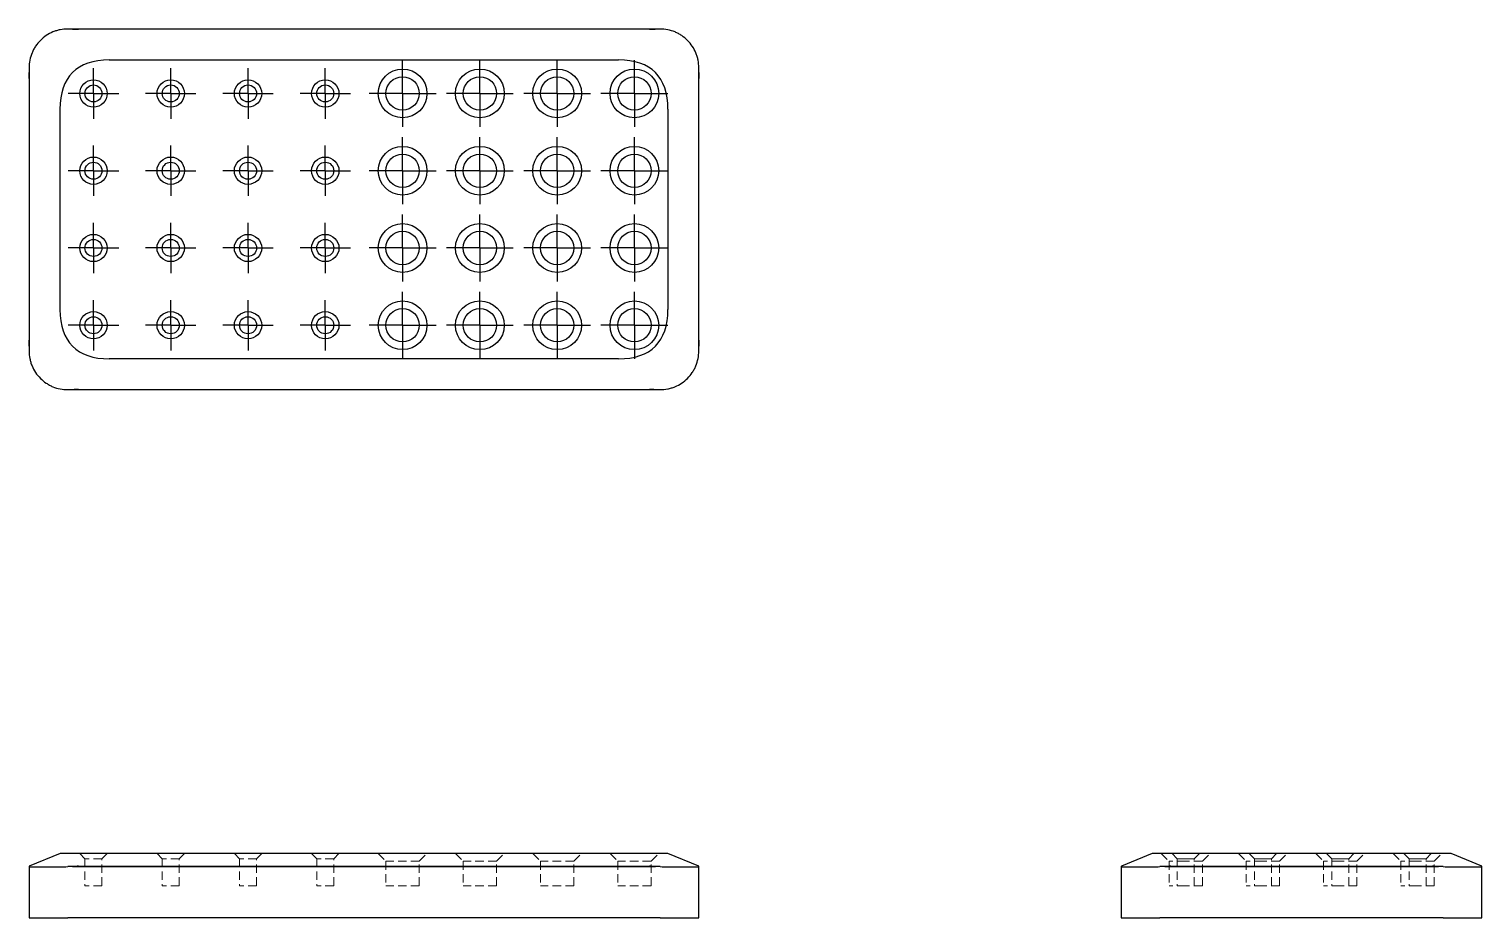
# Model space of a CAD drawing. Header units: millimetres. Extents: x 33 to 250, y 52 to 185.
import ezdxf

# ---------------------------------------------------------------- set-up
doc = ezdxf.new("R2010")
doc.units = ezdxf.units.MM
doc.linetypes.add('HIDDEN', pattern=[1.905, 1.27, -0.635])
doc.layers.add('10', color=7, linetype='Continuous')

# ---------------------------------------------------------------- blocks, each defined once
blk = doc.blocks.new('SW_CENTERMARKSYMBOL_0')
at = {"layer": '10', "color": 0}
for p, q in [((0, 2.5), (0, 3.77)), ((0, 0), (0, 2.5)), ((-2.5, 0), (-3.77, 0)), ((0, 0), (-2.5, 0)), ((0, 0), (0, -2.5)), ((0, 0), (2.5, 0)), ((2.5, 0), (3.77, 0)), ((0, -2.5), (0, -3.77))]:
    blk.add_line(p, q, dxfattribs=at)
blk = doc.blocks.new('SW_CENTERMARKSYMBOL_1')
at = {"layer": '10', "color": 0}
for p, q in [((0, 2.5), (0, 3.77)), ((0, 0), (0, 2.5)), ((-2.5, 0), (-3.77, 0)), ((0, 0), (-2.5, 0)), ((0, 0), (0, -2.5)), ((0, 0), (2.5, 0)), ((2.5, 0), (3.77, 0)), ((0, -2.5), (0, -3.77))]:
    blk.add_line(p, q, dxfattribs=at)
blk = doc.blocks.new('SW_CENTERMARKSYMBOL_2')
at = {"layer": '10', "color": 0}
for p, q in [((0, 2.5), (0, 3.77)), ((0, 0), (0, 2.5)), ((-2.5, 0), (-3.77, 0)), ((0, 0), (-2.5, 0)), ((0, 0), (0, -2.5)), ((0, 0), (2.5, 0)), ((2.5, 0), (3.77, 0)), ((0, -2.5), (0, -3.77))]:
    blk.add_line(p, q, dxfattribs=at)
blk = doc.blocks.new('SW_CENTERMARKSYMBOL_3')
at = {"layer": '10', "color": 0}
for p, q in [((0, 2.5), (0, 3.77)), ((0, 0), (0, 2.5)), ((-2.5, 0), (-3.77, 0)), ((0, 0), (-2.5, 0)), ((0, 0), (0, -2.5)), ((0, 0), (2.5, 0)), ((2.5, 0), (3.77, 0)), ((0, -2.5), (0, -3.77))]:
    blk.add_line(p, q, dxfattribs=at)
blk = doc.blocks.new('SW_CENTERMARKSYMBOL_4')
at = {"layer": '10', "color": 0}
for p, q in [((0, 2.5), (0, 3.77)), ((0, 0), (0, 2.5)), ((-2.5, 0), (-3.77, 0)), ((0, 0), (-2.5, 0)), ((0, 0), (0, -2.5)), ((0, 0), (2.5, 0)), ((2.5, 0), (3.77, 0)), ((0, -2.5), (0, -3.77))]:
    blk.add_line(p, q, dxfattribs=at)
blk = doc.blocks.new('SW_CENTERMARKSYMBOL_5')
at = {"layer": '10', "color": 0}
for p, q in [((0, 2.5), (0, 3.77)), ((0, 0), (0, 2.5)), ((-2.5, 0), (-3.77, 0)), ((0, 0), (-2.5, 0)), ((0, 0), (0, -2.5)), ((0, 0), (2.5, 0)), ((2.5, 0), (3.77, 0)), ((0, -2.5), (0, -3.77))]:
    blk.add_line(p, q, dxfattribs=at)
blk = doc.blocks.new('SW_CENTERMARKSYMBOL_6')
at = {"layer": '10', "color": 0}
for p, q in [((0, 2.5), (0, 3.77)), ((0, 0), (0, 2.5)), ((-2.5, 0), (-3.77, 0)), ((0, 0), (-2.5, 0)), ((0, 0), (0, -2.5)), ((0, 0), (2.5, 0)), ((2.5, 0), (3.77, 0)), ((0, -2.5), (0, -3.77))]:
    blk.add_line(p, q, dxfattribs=at)
blk = doc.blocks.new('SW_CENTERMARKSYMBOL_7')
at = {"layer": '10', "color": 0}
for p, q in [((0, 2.5), (0, 3.77)), ((0, 0), (0, 2.5)), ((-2.5, 0), (-3.77, 0)), ((0, 0), (-2.5, 0)), ((0, 0), (0, -2.5)), ((0, 0), (2.5, 0)), ((2.5, 0), (3.77, 0)), ((0, -2.5), (0, -3.77))]:
    blk.add_line(p, q, dxfattribs=at)
blk = doc.blocks.new('SW_CENTERMARKSYMBOL_8')
at = {"layer": '10', "color": 0}
for p, q in [((0, 2.5), (0, 3.77)), ((0, 0), (0, 2.5)), ((-2.5, 0), (-3.77, 0)), ((0, 0), (-2.5, 0)), ((0, 0), (0, -2.5)), ((0, 0), (2.5, 0)), ((2.5, 0), (3.77, 0)), ((0, -2.5), (0, -3.77))]:
    blk.add_line(p, q, dxfattribs=at)
blk = doc.blocks.new('SW_CENTERMARKSYMBOL_9')
at = {"layer": '10', "color": 0}
for p, q in [((0, 2.5), (0, 3.77)), ((0, 0), (0, 2.5)), ((-2.5, 0), (-3.77, 0)), ((0, 0), (-2.5, 0)), ((0, 0), (0, -2.5)), ((0, 0), (2.5, 0)), ((2.5, 0), (3.77, 0)), ((0, -2.5), (0, -3.77))]:
    blk.add_line(p, q, dxfattribs=at)
blk = doc.blocks.new('SW_CENTERMARKSYMBOL_10')
at = {"layer": '10', "color": 0}
for p, q in [((0, 2.5), (0, 3.77)), ((0, 0), (0, 2.5)), ((-2.5, 0), (-3.77, 0)), ((0, 0), (-2.5, 0)), ((0, 0), (0, -2.5)), ((0, 0), (2.5, 0)), ((2.5, 0), (3.77, 0)), ((0, -2.5), (0, -3.77))]:
    blk.add_line(p, q, dxfattribs=at)
blk = doc.blocks.new('SW_CENTERMARKSYMBOL_11')
at = {"layer": '10', "color": 0}
for p, q in [((0, 2.5), (0, 3.77)), ((0, 0), (0, 2.5)), ((-2.5, 0), (-3.77, 0)), ((0, 0), (-2.5, 0)), ((0, 0), (0, -2.5)), ((0, 0), (2.5, 0)), ((2.5, 0), (3.77, 0)), ((0, -2.5), (0, -3.77))]:
    blk.add_line(p, q, dxfattribs=at)
blk = doc.blocks.new('SW_CENTERMARKSYMBOL_12')
at = {"layer": '10', "color": 0}
for p, q in [((0, 2.5), (0, 3.77)), ((0, 0), (0, 2.5)), ((-2.5, 0), (-3.77, 0)), ((0, 0), (-2.5, 0)), ((0, 0), (0, -2.5)), ((0, 0), (2.5, 0)), ((2.5, 0), (3.77, 0)), ((0, -2.5), (0, -3.77))]:
    blk.add_line(p, q, dxfattribs=at)
blk = doc.blocks.new('SW_CENTERMARKSYMBOL_13')
at = {"layer": '10', "color": 0}
for p, q in [((0, 2.5), (0, 3.77)), ((0, 0), (0, 2.5)), ((-2.5, 0), (-3.77, 0)), ((0, 0), (-2.5, 0)), ((0, 0), (0, -2.5)), ((0, 0), (2.5, 0)), ((2.5, 0), (3.77, 0)), ((0, -2.5), (0, -3.77))]:
    blk.add_line(p, q, dxfattribs=at)
blk = doc.blocks.new('SW_CENTERMARKSYMBOL_14')
at = {"layer": '10', "color": 0}
for p, q in [((0, 2.5), (0, 3.77)), ((0, 0), (0, 2.5)), ((-2.5, 0), (-3.77, 0)), ((0, 0), (-2.5, 0)), ((0, 0), (0, -2.5)), ((0, 0), (2.5, 0)), ((2.5, 0), (3.77, 0)), ((0, -2.5), (0, -3.77))]:
    blk.add_line(p, q, dxfattribs=at)
blk = doc.blocks.new('SW_CENTERMARKSYMBOL_15')
at = {"layer": '10', "color": 0}
for p, q in [((0, 2.5), (0, 3.77)), ((0, 0), (0, 2.5)), ((-2.5, 0), (-3.77, 0)), ((0, 0), (-2.5, 0)), ((0, 0), (0, -2.5)), ((0, 0), (2.5, 0)), ((2.5, 0), (3.77, 0)), ((0, -2.5), (0, -3.77))]:
    blk.add_line(p, q, dxfattribs=at)
blk = doc.blocks.new('SW_CENTERMARKSYMBOL_16')
at = {"layer": '10', "color": 0}
for p, q in [((0, 2.5), (0, 4.99)), ((0, 0), (0, 2.5)), ((-2.5, 0), (-4.99, 0)), ((0, 0), (-2.5, 0)), ((0, 0), (0, -2.5)), ((0, 0), (2.5, 0)), ((2.5, 0), (4.99, 0)), ((0, -2.5), (0, -4.99))]:
    blk.add_line(p, q, dxfattribs=at)
blk = doc.blocks.new('SW_CENTERMARKSYMBOL_17')
at = {"layer": '10', "color": 0}
for p, q in [((0, 2.5), (0, 4.99)), ((0, 0), (0, 2.5)), ((-2.5, 0), (-4.99, 0)), ((0, 0), (-2.5, 0)), ((0, 0), (0, -2.5)), ((0, 0), (2.5, 0)), ((2.5, 0), (4.99, 0)), ((0, -2.5), (0, -4.99))]:
    blk.add_line(p, q, dxfattribs=at)
blk = doc.blocks.new('SW_CENTERMARKSYMBOL_18')
at = {"layer": '10', "color": 0}
for p, q in [((0, 2.5), (0, 4.99)), ((0, 0), (0, 2.5)), ((-2.5, 0), (-4.99, 0)), ((0, 0), (-2.5, 0)), ((0, 0), (0, -2.5)), ((0, 0), (2.5, 0)), ((2.5, 0), (4.99, 0)), ((0, -2.5), (0, -4.99))]:
    blk.add_line(p, q, dxfattribs=at)
blk = doc.blocks.new('SW_CENTERMARKSYMBOL_19')
at = {"layer": '10', "color": 0}
for p, q in [((0, 2.5), (0, 4.99)), ((0, 0), (0, 2.5)), ((-2.5, 0), (-4.99, 0)), ((0, 0), (-2.5, 0)), ((0, 0), (0, -2.5)), ((0, 0), (2.5, 0)), ((2.5, 0), (4.99, 0)), ((0, -2.5), (0, -4.99))]:
    blk.add_line(p, q, dxfattribs=at)
blk = doc.blocks.new('SW_CENTERMARKSYMBOL_20')
at = {"layer": '10', "color": 0}
for p, q in [((0, 2.5), (0, 4.99)), ((0, 0), (0, 2.5)), ((-2.5, 0), (-4.99, 0)), ((0, 0), (-2.5, 0)), ((0, 0), (0, -2.5)), ((0, 0), (2.5, 0)), ((2.5, 0), (4.99, 0)), ((0, -2.5), (0, -4.99))]:
    blk.add_line(p, q, dxfattribs=at)
blk = doc.blocks.new('SW_CENTERMARKSYMBOL_21')
at = {"layer": '10', "color": 0}
for p, q in [((0, 2.5), (0, 4.99)), ((0, 0), (0, 2.5)), ((-2.5, 0), (-4.99, 0)), ((0, 0), (-2.5, 0)), ((0, 0), (0, -2.5)), ((0, 0), (2.5, 0)), ((2.5, 0), (4.99, 0)), ((0, -2.5), (0, -4.99))]:
    blk.add_line(p, q, dxfattribs=at)
blk = doc.blocks.new('SW_CENTERMARKSYMBOL_22')
at = {"layer": '10', "color": 0}
for p, q in [((0, 2.5), (0, 4.99)), ((0, 0), (0, 2.5)), ((-2.5, 0), (-4.99, 0)), ((0, 0), (-2.5, 0)), ((0, 0), (0, -2.5)), ((0, 0), (2.5, 0)), ((2.5, 0), (4.99, 0)), ((0, -2.5), (0, -4.99))]:
    blk.add_line(p, q, dxfattribs=at)
blk = doc.blocks.new('SW_CENTERMARKSYMBOL_23')
at = {"layer": '10', "color": 0}
for p, q in [((0, 2.5), (0, 4.99)), ((0, 0), (0, 2.5)), ((-2.5, 0), (-4.99, 0)), ((0, 0), (-2.5, 0)), ((0, 0), (0, -2.5)), ((0, 0), (2.5, 0)), ((2.5, 0), (4.99, 0)), ((0, -2.5), (0, -4.99))]:
    blk.add_line(p, q, dxfattribs=at)
blk = doc.blocks.new('SW_CENTERMARKSYMBOL_24')
at = {"layer": '10', "color": 0}
for p, q in [((0, 2.5), (0, 4.99)), ((0, 0), (0, 2.5)), ((-2.5, 0), (-4.99, 0)), ((0, 0), (-2.5, 0)), ((0, 0), (0, -2.5)), ((0, 0), (2.5, 0)), ((2.5, 0), (4.99, 0)), ((0, -2.5), (0, -4.99))]:
    blk.add_line(p, q, dxfattribs=at)
blk = doc.blocks.new('SW_CENTERMARKSYMBOL_25')
at = {"layer": '10', "color": 0}
for p, q in [((0, 2.5), (0, 4.99)), ((0, 0), (0, 2.5)), ((-2.5, 0), (-4.99, 0)), ((0, 0), (-2.5, 0)), ((0, 0), (0, -2.5)), ((0, 0), (2.5, 0)), ((2.5, 0), (4.99, 0)), ((0, -2.5), (0, -4.99))]:
    blk.add_line(p, q, dxfattribs=at)
blk = doc.blocks.new('SW_CENTERMARKSYMBOL_26')
at = {"layer": '10', "color": 0}
for p, q in [((0, 2.5), (0, 4.99)), ((0, 0), (0, 2.5)), ((-2.5, 0), (-4.99, 0)), ((0, 0), (-2.5, 0)), ((0, 0), (0, -2.5)), ((0, 0), (2.5, 0)), ((2.5, 0), (4.99, 0)), ((0, -2.5), (0, -4.99))]:
    blk.add_line(p, q, dxfattribs=at)
blk = doc.blocks.new('SW_CENTERMARKSYMBOL_27')
at = {"layer": '10', "color": 0}
for p, q in [((0, 2.5), (0, 4.99)), ((0, 0), (0, 2.5)), ((-2.5, 0), (-4.99, 0)), ((0, 0), (-2.5, 0)), ((0, 0), (0, -2.5)), ((0, 0), (2.5, 0)), ((2.5, 0), (4.99, 0)), ((0, -2.5), (0, -4.99))]:
    blk.add_line(p, q, dxfattribs=at)
blk = doc.blocks.new('SW_CENTERMARKSYMBOL_28')
at = {"layer": '10', "color": 0}
for p, q in [((0, 2.5), (0, 4.99)), ((0, 0), (0, 2.5)), ((-2.5, 0), (-4.99, 0)), ((0, 0), (-2.5, 0)), ((0, 0), (0, -2.5)), ((0, 0), (2.5, 0)), ((2.5, 0), (4.99, 0)), ((0, -2.5), (0, -4.99))]:
    blk.add_line(p, q, dxfattribs=at)
blk = doc.blocks.new('SW_CENTERMARKSYMBOL_29')
at = {"layer": '10', "color": 0}
for p, q in [((0, 2.5), (0, 4.99)), ((0, 0), (0, 2.5)), ((-2.5, 0), (-4.99, 0)), ((0, 0), (-2.5, 0)), ((0, 0), (0, -2.5)), ((0, 0), (2.5, 0)), ((2.5, 0), (4.99, 0)), ((0, -2.5), (0, -4.99))]:
    blk.add_line(p, q, dxfattribs=at)
blk = doc.blocks.new('SW_CENTERMARKSYMBOL_30')
at = {"layer": '10', "color": 0}
for p, q in [((0, 2.5), (0, 4.99)), ((0, 0), (0, 2.5)), ((-2.5, 0), (-4.99, 0)), ((0, 0), (-2.5, 0)), ((0, 0), (0, -2.5)), ((0, 0), (2.5, 0)), ((2.5, 0), (4.99, 0)), ((0, -2.5), (0, -4.99))]:
    blk.add_line(p, q, dxfattribs=at)
blk = doc.blocks.new('SW_CENTERMARKSYMBOL_31')
at = {"layer": '10', "color": 0}
for p, q in [((0, 2.5), (0, 4.99)), ((0, 0), (0, 2.5)), ((-2.5, 0), (-4.99, 0)), ((0, 0), (-2.5, 0)), ((0, 0), (0, -2.5)), ((0, 0), (2.5, 0)), ((2.5, 0), (4.99, 0)), ((0, -2.5), (0, -4.99))]:
    blk.add_line(p, q, dxfattribs=at)

msp = doc.modelspace()

# ---------------------------------------------------------------- linework, layer by layer
at = {"color": 7, "linetype": 'Continuous', "lineweight": 25}
for p, q in [((39.49, 184.92), (38.77, 184.92)), ((126.51, 184.92), (39.49, 184.92)), ((125.62, 184.9), (40.38, 184.9)), ((127.23, 184.92), (126.51, 184.92)), ((44.97, 180.31), (121.03, 180.31)), ((33, 179.15), (33, 178.43)), ((33, 178.43), (33, 137.57)), ((133, 178.43), (133, 179.15)), ((133, 137.57), (133, 178.43)), ((33.02, 177.54), (33.02, 138.46)), ((132.98, 138.46), (132.98, 177.54)), ((37.62, 143.05), (37.62, 172.95)), ((128.38, 172.95), (128.38, 143.05)), ((33, 137.57), (33, 136.85)), ((133, 136.85), (133, 137.57)), ((121.03, 135.69), (44.97, 135.69)), ((38.77, 131.08), (39.49, 131.08)), ((39.49, 131.08), (126.51, 131.08)), ((40.38, 131.1), (125.62, 131.1)), ((126.51, 131.08), (127.23, 131.08)), ((37.62, 61.81), (33.02, 59.9)), ((44.97, 61.81), (37.62, 61.81)), ((121.03, 61.81), (44.97, 61.81)), ((128.38, 61.81), (121.03, 61.81)), ((132.98, 59.9), (128.38, 61.81)), ((200.69, 61.81), (196.1, 59.9)), ((208.05, 61.81), (200.69, 61.81)), ((237.95, 61.81), (208.05, 61.81)), ((245.31, 61.81), (237.95, 61.81)), ((249.9, 59.9), (245.31, 61.81)), ((33.02, 59.9), (33, 59.88)), ((33, 59.88), (33, 59.86)), ((33, 59.86), (33, 52.19)), ((39.49, 59.88), (126.51, 59.88)), ((40.38, 59.9), (125.62, 59.9)), ((133, 59.88), (132.98, 59.9)), ((133, 59.86), (133, 59.88)), ((133, 52.19), (133, 59.86)), ((196.1, 59.9), (196.08, 59.88)), ((196.08, 59.88), (196.08, 59.86)), ((196.08, 59.86), (196.08, 52.19)), ((202.57, 59.88), (243.43, 59.88)), ((203.46, 59.9), (242.54, 59.9)), ((249.92, 59.88), (249.9, 59.9)), ((249.92, 59.86), (249.92, 59.88)), ((249.92, 52.19), (249.92, 59.86)), ((33, 52.19), (38.77, 52.19)), ((127.23, 52.19), (38.77, 52.19)), ((127.23, 52.19), (133, 52.19)), ((196.08, 52.19), (201.85, 52.19)), ((244.15, 52.19), (201.85, 52.19)), ((244.15, 52.19), (249.92, 52.19))]:
    msp.add_line(p, q, dxfattribs=at)
at = {"color": 7, "linetype": 'HIDDEN', "lineweight": 18}
for p, q in [((40.58, 61.81), (41.35, 61.04)), ((43.88, 61.04), (41.35, 61.04)), ((41.35, 61.04), (41.35, 57)), ((43.88, 61.04), (44.65, 61.81)), ((43.88, 57), (43.88, 61.04)), ((52.12, 61.81), (52.88, 61.04)), ((55.42, 61.04), (52.88, 61.04)), ((52.88, 61.04), (52.88, 57)), ((55.42, 61.04), (56.19, 61.81)), ((55.42, 57), (55.42, 61.04)), ((63.65, 61.81), (64.42, 61.04)), ((66.96, 61.04), (64.42, 61.04)), ((64.42, 61.04), (64.42, 57)), ((66.96, 61.04), (67.73, 61.81)), ((66.96, 57), (66.96, 61.04)), ((75.19, 61.81), (75.96, 61.04)), ((78.5, 61.04), (75.96, 61.04)), ((75.96, 61.04), (75.96, 57)), ((78.5, 61.04), (79.27, 61.81)), ((78.5, 57), (78.5, 61.04)), ((85.12, 61.81), (86.28, 60.65)), ((91.26, 60.65), (92.41, 61.81)), ((96.66, 61.81), (97.82, 60.65)), ((102.8, 60.65), (103.95, 61.81)), ((108.2, 61.81), (109.36, 60.65)), ((114.34, 60.65), (115.49, 61.81)), ((119.74, 61.81), (120.89, 60.65)), ((125.88, 60.65), (127.03, 61.81)), ((202.05, 61.81), (203.2, 60.65)), ((203.65, 61.81), (204.42, 61.04)), ((205.69, 61.04), (204.42, 61.04)), ((204.42, 61.04), (204.42, 57)), ((206.96, 61.04), (205.69, 61.04)), ((206.96, 61.04), (207.73, 61.81)), ((206.96, 57), (206.96, 61.04)), ((208.18, 60.65), (209.34, 61.81)), ((213.59, 61.81), (214.74, 60.65)), ((215.19, 61.81), (215.96, 61.04)), ((217.23, 61.04), (215.96, 61.04)), ((215.96, 61.04), (215.96, 57)), ((218.5, 61.04), (217.23, 61.04)), ((218.5, 61.04), (219.27, 61.81)), ((218.5, 57), (218.5, 61.04)), ((219.72, 60.65), (220.88, 61.81)), ((225.12, 61.81), (226.28, 60.65)), ((226.73, 61.81), (227.5, 61.04)), ((228.77, 61.04), (227.5, 61.04)), ((227.5, 61.04), (227.5, 57)), ((230.04, 61.04), (228.77, 61.04)), ((230.04, 61.04), (230.81, 61.81)), ((230.04, 57), (230.04, 61.04)), ((231.26, 60.65), (232.41, 61.81)), ((236.66, 61.81), (237.82, 60.65)), ((238.27, 61.81), (239.04, 61.04)), ((240.31, 61.04), (239.04, 61.04)), ((239.04, 61.04), (239.04, 57)), ((241.58, 61.04), (240.31, 61.04)), ((241.58, 61.04), (242.35, 61.81)), ((241.58, 57), (241.58, 61.04)), ((242.8, 60.65), (243.95, 61.81)), ((91.26, 60.65), (86.28, 60.65)), ((86.28, 60.65), (86.28, 57)), ((91.26, 57), (91.26, 60.65)), ((102.8, 60.65), (97.82, 60.65)), ((97.82, 60.65), (97.82, 57)), ((102.8, 57), (102.8, 60.65)), ((114.34, 60.65), (109.36, 60.65)), ((109.36, 60.65), (109.36, 57)), ((114.34, 57), (114.34, 60.65)), ((125.88, 60.65), (120.89, 60.65)), ((120.89, 60.65), (120.89, 57)), ((125.88, 57), (125.88, 60.65)), ((205.69, 60.65), (203.2, 60.65)), ((203.2, 60.65), (203.2, 57)), ((208.18, 60.65), (205.69, 60.65)), ((208.18, 57), (208.18, 60.65)), ((217.23, 60.65), (214.74, 60.65)), ((214.74, 60.65), (214.74, 57)), ((219.72, 60.65), (217.23, 60.65)), ((219.72, 57), (219.72, 60.65)), ((228.77, 60.65), (226.28, 60.65)), ((226.28, 60.65), (226.28, 57)), ((231.26, 60.65), (228.77, 60.65)), ((231.26, 57), (231.26, 60.65)), ((240.31, 60.65), (237.82, 60.65)), ((237.82, 60.65), (237.82, 57)), ((242.8, 60.65), (240.31, 60.65)), ((242.8, 57), (242.8, 60.65)), ((43.88, 57), (41.35, 57)), ((55.42, 57), (52.88, 57)), ((66.96, 57), (64.42, 57)), ((78.5, 57), (75.96, 57)), ((91.26, 57), (86.28, 57)), ((102.8, 57), (97.82, 57)), ((114.34, 57), (109.36, 57)), ((125.88, 57), (120.89, 57)), ((205.69, 57), (203.2, 57)), ((208.18, 57), (205.69, 57)), ((217.23, 57), (214.74, 57)), ((219.72, 57), (217.23, 57)), ((228.77, 57), (226.28, 57)), ((231.26, 57), (228.77, 57)), ((240.31, 57), (237.82, 57)), ((242.8, 57), (240.31, 57))]:
    msp.add_line(p, q, dxfattribs=at)
at = {"color": 7, "linetype": 'Continuous', "lineweight": 25}
for centre, radius in [((88.77, 175.31), 3.64), ((100.31, 175.31), 3.64), ((111.85, 175.31), 3.64), ((123.38, 175.31), 3.64), ((42.62, 175.31), 2.04), ((42.62, 175.31), 1.27), ((54.15, 175.31), 2.04), ((54.15, 175.31), 1.27), ((65.69, 175.31), 2.04), ((65.69, 175.31), 1.27), ((77.23, 175.31), 2.04), ((77.23, 175.31), 1.27), ((88.77, 175.31), 2.49), ((100.31, 175.31), 2.49), ((111.85, 175.31), 2.49), ((123.38, 175.31), 2.49), ((88.77, 163.77), 3.64), ((100.31, 163.77), 3.64), ((111.85, 163.77), 3.64), ((123.38, 163.77), 3.64), ((42.62, 163.77), 2.04), ((42.62, 163.77), 1.27), ((54.15, 163.77), 2.04), ((54.15, 163.77), 1.27), ((65.69, 163.77), 2.04), ((65.69, 163.77), 1.27), ((77.23, 163.77), 2.04), ((77.23, 163.77), 1.27), ((88.77, 163.77), 2.49), ((100.31, 163.77), 2.49), ((111.85, 163.77), 2.49), ((123.38, 163.77), 2.49), ((42.62, 152.23), 2.04), ((54.15, 152.23), 2.04), ((65.69, 152.23), 2.04), ((77.23, 152.23), 2.04), ((88.77, 152.23), 3.64), ((88.77, 152.23), 2.49), ((100.31, 152.23), 3.64), ((100.31, 152.23), 2.49), ((111.85, 152.23), 3.64), ((111.85, 152.23), 2.49), ((123.38, 152.23), 3.64), ((123.38, 152.23), 2.49), ((42.62, 152.23), 1.27), ((54.15, 152.23), 1.27), ((65.69, 152.23), 1.27), ((77.23, 152.23), 1.27), ((88.77, 140.69), 3.64), ((88.77, 140.69), 2.49), ((100.31, 140.69), 3.64), ((100.31, 140.69), 2.49), ((111.85, 140.69), 3.64), ((111.85, 140.69), 2.49), ((123.38, 140.69), 3.64), ((123.38, 140.69), 2.49), ((42.62, 140.69), 2.04), ((42.62, 140.69), 1.27), ((54.15, 140.69), 2.04), ((54.15, 140.69), 1.27), ((65.69, 140.69), 2.04), ((65.69, 140.69), 1.27), ((77.23, 140.69), 2.04), ((77.23, 140.69), 1.27)]:
    msp.add_circle(centre, radius, dxfattribs=at)
for centre, major_axis, ratio, start_param, end_param in [((-2.51, 220.44), (49.5, -33.07), 0.262532, 5.875824, 5.908808), ((168.51, 220.44), (49.5, 33.07), 0.262532, 3.51597, 3.548954), ((87.87, 130.06), (-48.38, 48.38), 0.281085, 6.009171, 6.5572), ((78.13, 130.06), (48.38, 48.38), 0.281085, 6.009171, 6.5572), ((-2.51, 220.44), (-33.07, 49.5), 0.262532, 3.51597, 3.548954), ((168.51, 220.44), (33.07, 49.5), 0.262532, 2.734232, 2.767216), ((87.87, 185.94), (-48.38, -48.38), 0.281085, 6.009171, 6.5572), ((78.13, 185.94), (48.38, -48.38), 0.281085, 6.009171, 6.5572), ((-2.51, 95.56), (33.07, 49.5), 0.262532, 5.875824, 5.908808), ((168.51, 95.56), (-33.07, 49.5), 0.262532, 0.374377, 0.407361), ((-2.51, 95.56), (49.5, 33.07), 0.262532, 0.374377, 0.407361), ((168.51, 95.56), (49.5, -33.07), 0.262532, 2.734232, 2.767216), ((33, 39.08), (26.18, 10.84), 0.678598, 1.055752, 1.083026), ((-2.51, 24.37), (49.5, 33.07), 0.262532, 0.374377, 0.407361), ((168.51, 24.37), (49.5, -33.07), 0.262532, 2.734232, 2.767216), ((133, 39.08), (-26.18, 10.84), 0.678598, 5.200159, 5.227433), ((196.08, 39.08), (26.18, 10.84), 0.678598, 1.055752, 1.083026), ((160.56, 24.37), (49.5, 33.07), 0.262532, 0.374377, 0.407361), ((285.44, 24.37), (49.5, -33.07), 0.262532, 2.734232, 2.767216), ((249.92, 39.08), (-26.18, 10.84), 0.678598, 5.200159, 5.227433)]:
    msp.add_ellipse(centre, major_axis=major_axis, ratio=ratio, start_param=start_param, end_param=end_param, dxfattribs=at)
for points in [[(38.77, 184.92), (38.39, 184.92), (38.01, 184.89), (37.46, 184.78), (37.28, 184.73), (36.92, 184.62), (36.74, 184.56), (36.21, 184.34), (35.88, 184.16), (35.25, 183.74), (34.96, 183.5), (34.43, 182.97), (34.19, 182.68), (33.87, 182.21), (33.77, 182.04), (33.59, 181.71), (33.51, 181.54), (33.3, 181.02), (33.19, 180.66), (33.04, 179.91), (33, 179.53), (33, 179.15)], [(133, 179.15), (133, 179.53), (132.96, 179.91), (132.85, 180.46), (132.81, 180.64), (132.7, 181.01), (132.63, 181.19), (132.42, 181.71), (132.24, 182.04), (131.82, 182.67), (131.58, 182.97), (131.05, 183.5), (130.76, 183.74), (130.28, 184.05), (130.12, 184.15), (129.79, 184.33), (129.62, 184.41), (129.1, 184.63), (128.73, 184.74), (127.99, 184.89), (127.61, 184.92), (127.23, 184.92)], [(33, 136.85), (33, 136.47), (33.04, 136.09), (33.15, 135.54), (33.19, 135.36), (33.3, 134.99), (33.37, 134.81), (33.58, 134.29), (33.76, 133.96), (34.18, 133.33), (34.42, 133.03), (34.95, 132.5), (35.24, 132.26), (35.72, 131.95), (35.88, 131.85), (36.21, 131.67), (36.38, 131.59), (36.9, 131.37), (37.27, 131.26), (38.01, 131.11), (38.39, 131.08), (38.77, 131.08)], [(127.23, 131.08), (127.61, 131.08), (127.99, 131.11), (128.54, 131.22), (128.72, 131.27), (129.08, 131.38), (129.26, 131.44), (129.79, 131.66), (130.12, 131.84), (130.75, 132.26), (131.04, 132.5), (131.57, 133.03), (131.81, 133.32), (132.13, 133.79), (132.23, 133.96), (132.41, 134.29), (132.49, 134.46), (132.7, 134.98), (132.81, 135.34), (132.96, 136.09), (133, 136.47), (133, 136.85)], [(33, 59.86), (33, 59.84), (33.04, 59.83), (33.15, 59.82), (33.19, 59.82), (33.3, 59.82), (33.37, 59.82), (33.58, 59.82), (33.76, 59.82), (34.18, 59.82), (34.42, 59.82), (34.95, 59.82), (35.24, 59.82), (35.72, 59.82), (35.88, 59.82), (36.21, 59.82), (36.38, 59.82), (36.9, 59.82), (37.27, 59.82), (38.01, 59.83), (38.39, 59.84), (38.77, 59.86)], [(127.23, 59.86), (127.61, 59.84), (127.99, 59.83), (128.54, 59.82), (128.72, 59.82), (129.08, 59.82), (129.26, 59.82), (129.79, 59.82), (130.12, 59.82), (130.75, 59.82), (131.04, 59.82), (131.57, 59.82), (131.81, 59.82), (132.13, 59.82), (132.23, 59.82), (132.41, 59.82), (132.49, 59.82), (132.7, 59.82), (132.81, 59.82), (132.96, 59.83), (133, 59.84), (133, 59.86)], [(196.08, 59.86), (196.08, 59.84), (196.11, 59.83), (196.22, 59.82), (196.27, 59.82), (196.38, 59.82), (196.44, 59.82), (196.66, 59.82), (196.84, 59.82), (197.26, 59.82), (197.5, 59.82), (198.03, 59.82), (198.32, 59.82), (198.79, 59.82), (198.96, 59.82), (199.29, 59.82), (199.46, 59.82), (199.98, 59.82), (200.34, 59.82), (201.09, 59.83), (201.47, 59.84), (201.85, 59.86)], [(244.15, 59.86), (244.53, 59.84), (244.91, 59.83), (245.46, 59.82), (245.64, 59.82), (246.01, 59.82), (246.19, 59.82), (246.71, 59.82), (247.04, 59.82), (247.67, 59.82), (247.97, 59.82), (248.5, 59.82), (248.74, 59.82), (249.05, 59.82), (249.15, 59.82), (249.33, 59.82), (249.41, 59.82), (249.63, 59.82), (249.74, 59.82), (249.89, 59.83), (249.92, 59.84), (249.92, 59.86)]]:
    msp.add_open_spline(points, degree=3, knots=[0, 0, 0, 0, 0.125, 0.125, 0.1875, 0.1875, 0.25, 0.25, 0.375, 0.375, 0.5, 0.5, 0.625, 0.625, 0.6875, 0.6875, 0.75, 0.75, 0.875, 0.875, 1, 1, 1, 1], dxfattribs=at)

# ---------------------------------------------------------------- block references
at = {"layer": '10'}
for name, p in [('SW_CENTERMARKSYMBOL_16', (88.77, 175.31)), ('SW_CENTERMARKSYMBOL_17', (100.31, 175.31)), ('SW_CENTERMARKSYMBOL_18', (111.85, 175.31)), ('SW_CENTERMARKSYMBOL_19', (123.38, 175.31)), ('SW_CENTERMARKSYMBOL_3', (42.62, 175.31)), ('SW_CENTERMARKSYMBOL_4', (54.15, 175.31)), ('SW_CENTERMARKSYMBOL_5', (65.69, 175.31)), ('SW_CENTERMARKSYMBOL_6', (77.23, 175.31)), ('SW_CENTERMARKSYMBOL_2', (42.62, 163.77)), ('SW_CENTERMARKSYMBOL_9', (54.15, 163.77)), ('SW_CENTERMARKSYMBOL_8', (65.69, 163.77)), ('SW_CENTERMARKSYMBOL_7', (77.23, 163.77)), ('SW_CENTERMARKSYMBOL_23', (88.77, 163.77)), ('SW_CENTERMARKSYMBOL_22', (100.31, 163.77)), ('SW_CENTERMARKSYMBOL_21', (111.85, 163.77)), ('SW_CENTERMARKSYMBOL_20', (123.38, 163.77)), ('SW_CENTERMARKSYMBOL_24', (88.77, 152.23)), ('SW_CENTERMARKSYMBOL_25', (100.31, 152.23)), ('SW_CENTERMARKSYMBOL_26', (111.85, 152.23)), ('SW_CENTERMARKSYMBOL_27', (123.38, 152.23)), ('SW_CENTERMARKSYMBOL_1', (42.62, 152.23)), ('SW_CENTERMARKSYMBOL_10', (54.15, 152.23)), ('SW_CENTERMARKSYMBOL_11', (65.69, 152.23)), ('SW_CENTERMARKSYMBOL_12', (77.23, 152.23)), ('SW_CENTERMARKSYMBOL_31', (88.77, 140.69)), ('SW_CENTERMARKSYMBOL_30', (100.31, 140.69)), ('SW_CENTERMARKSYMBOL_29', (111.85, 140.69)), ('SW_CENTERMARKSYMBOL_28', (123.38, 140.69)), ('SW_CENTERMARKSYMBOL_0', (42.62, 140.69)), ('SW_CENTERMARKSYMBOL_15', (54.15, 140.69)), ('SW_CENTERMARKSYMBOL_14', (65.69, 140.69)), ('SW_CENTERMARKSYMBOL_13', (77.23, 140.69))]:
    msp.add_blockref(name, p, dxfattribs=at)

doc.saveas('drawing.dxf')
